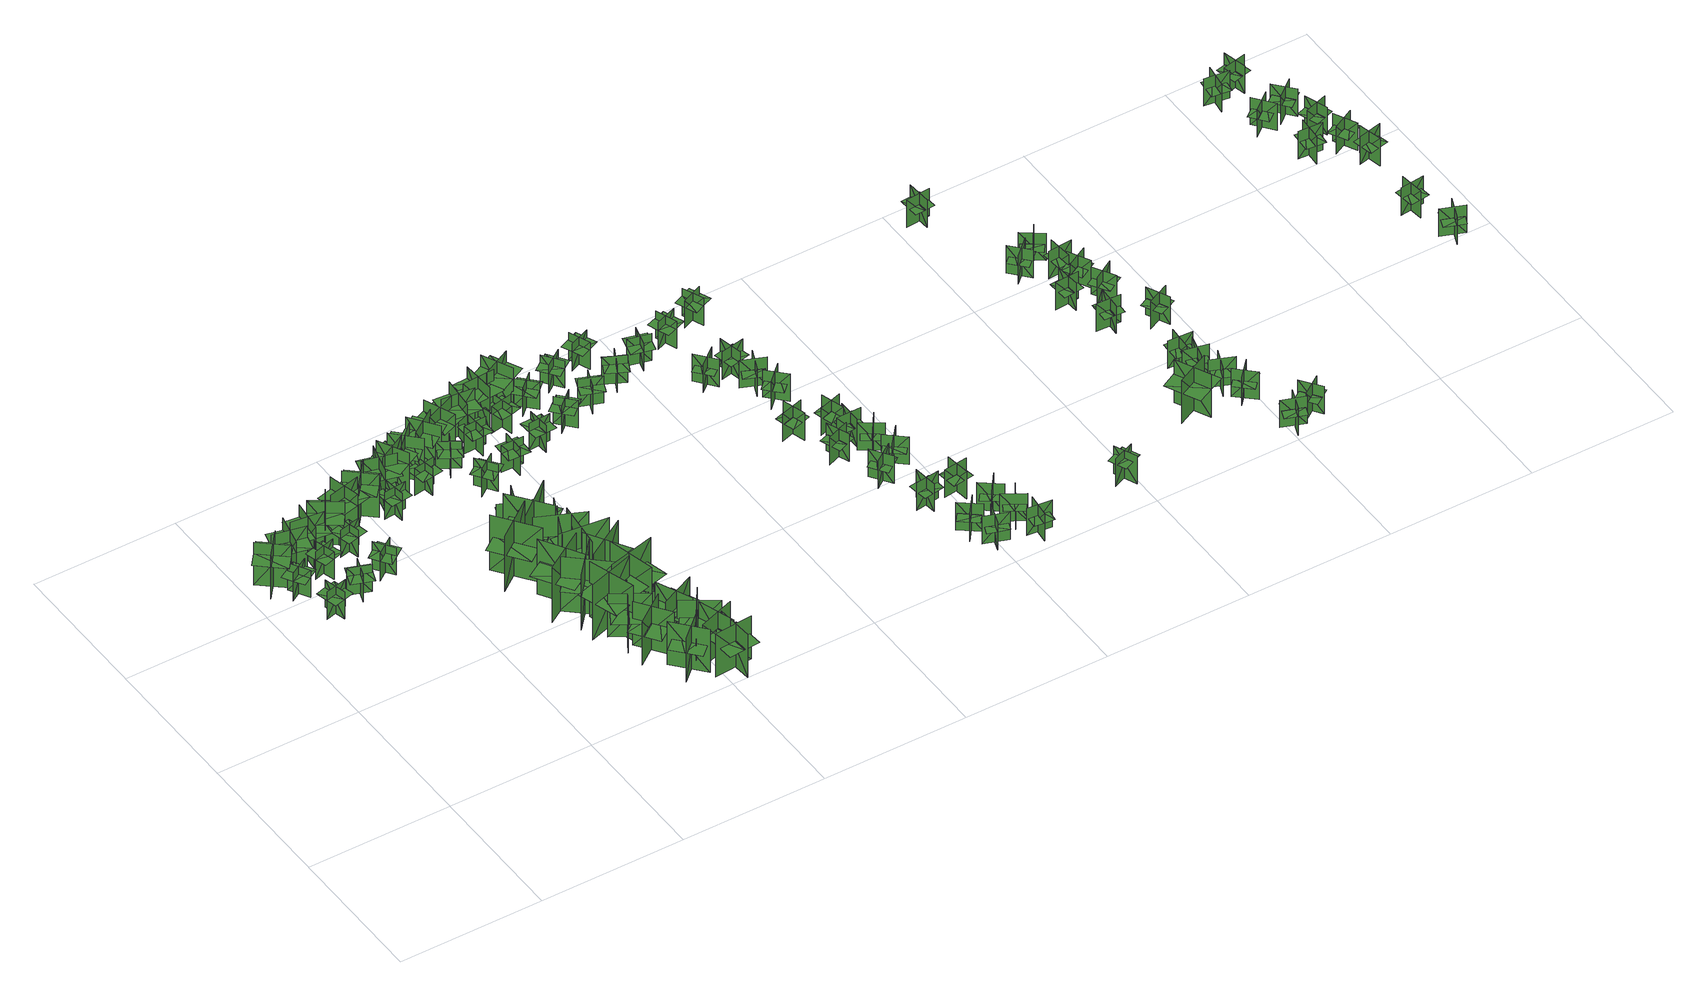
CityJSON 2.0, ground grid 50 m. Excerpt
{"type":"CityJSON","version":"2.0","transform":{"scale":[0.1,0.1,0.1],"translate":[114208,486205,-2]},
"CityObjects":{
"tree1":{"type":"SolitaryVegetationObject","geometry":[{"type":"MultiSurface","lod":"1","boundaries":[[[0,1,2]],[[0,2,3]],[[4,5,6]],[[4,6,7]],[[8,9,10]],[[8,10,11]],[[8,11,12]],[[8,12,13]]]}]},
"tree2":{"type":"SolitaryVegetationObject","geometry":[{"type":"MultiSurface","lod":"1","boundaries":[[[14,15,16]],[[14,16,17]],[[18,19,20]],[[18,20,21]],[[22,23,24]],[[22,24,25]],[[22,25,26]],[[22,26,27]]]}]},
"tree3":{"type":"SolitaryVegetationObject","geometry":[{"type":"MultiSurface","lod":"1","boundaries":[[[28,29,30]],[[28,30,31]],[[32,33,34]],[[32,34,35]],[[36,37,38]],[[36,38,39]],[[36,39,40]],[[36,40,41]]]}]},
"tree4":{"type":"SolitaryVegetationObject","geometry":[{"type":"MultiSurface","lod":"1","boundaries":[[[42,43,44]],[[42,44,45]],[[46,47,48]],[[46,48,49]],[[50,51,52]],[[50,52,53]],[[50,53,54]],[[50,54,55]]]}]},
"tree5":{"type":"SolitaryVegetationObject","geometry":[{"type":"MultiSurface","lod":"1","boundaries":[[[56,57,58]],[[56,58,59]],[[60,61,62]],[[60,62,63]],[[64,65,66]],[[64,66,67]],[[64,67,68]],[[64,68,69]]]}]},
"tree6":{"type":"SolitaryVegetationObject","geometry":[{"type":"MultiSurface","lod":"1","boundaries":[[[70,71,72]],[[70,72,73]],[[74,75,76]],[[74,76,77]],[[78,79,80]],[[78,80,81]],[[78,81,82]],[[78,82,83]]]}]},
"tree7":{"type":"SolitaryVegetationObject","geometry":[{"type":"MultiSurface","lod":"1","boundaries":[[[84,85,86]],[[84,86,87]],[[88,89,90]],[[88,90,91]],[[92,93,94]],[[92,94,95]],[[92,95,96]],[[92,96,97]]]}]},
"tree8":{"type":"SolitaryVegetationObject","geometry":[{"type":"MultiSurface","lod":"1","boundaries":[[[98,99,100]],[[98,100,101]],[[102,103,104]],[[102,104,105]],[[106,107,108]],[[106,108,109]],[[106,109,110]],[[106,110,111]]]}]},
"tree9":{"type":"SolitaryVegetationObject","geometry":[{"type":"MultiSurface","lod":"1","boundaries":[[[112,113,114]],[[112,114,115]],[[116,117,118]],[[116,118,119]],[[120,121,122]],[[120,122,123]],[[120,123,124]],[[120,124,125]]]}]},
"tree10":{"type":"SolitaryVegetationObject","geometry":[{"type":"MultiSurface","lod":"1","boundaries":[[[126,127,128]],[[126,128,129]],[[130,131,132]],[[130,132,133]],[[134,135,136]],[[134,136,137]],[[134,137,138]],[[134,138,139]]]}]},
"tree11":{"type":"SolitaryVegetationObject","geometry":[{"type":"MultiSurface","lod":"1","boundaries":[[[140,141,142]],[[140,142,143]],[[144,145,146]],[[144,146,147]],[[148,149,150]],[[148,150,151]],[[148,151,152]],[[148,152,153]]]}]},
"tree12":{"type":"SolitaryVegetationObject","geometry":[{"type":"MultiSurface","lod":"1","boundaries":[[[154,155,156]],[[154,156,157]],[[158,159,160]],[[158,160,161]],[[162,163,164]],[[162,164,165]],[[162,165,166]],[[162,166,167]]]}]},
"tree13":{"type":"SolitaryVegetationObject","geometry":[{"type":"MultiSurface","lod":"1","boundaries":[[[168,169,170]],[[168,170,171]],[[172,173,174]],[[172,174,175]],[[176,177,178]],[[176,178,179]],[[176,179,180]],[[176,180,181]]]}]},
"tree14":{"type":"SolitaryVegetationObject","geometry":[{"type":"MultiSurface","lod":"1","boundaries":[[[182,183,184]],[[182,184,185]],[[186,187,188]],[[186,188,189]],[[190,191,192]],[[190,192,193]],[[190,193,194]],[[190,194,195]]]}]},
"tree15":{"type":"SolitaryVegetationObject","geometry":[{"type":"MultiSurface","lod":"1","boundaries":[[[196,197,198]],[[196,198,199]],[[200,201,202]],[[200,202,203]],[[204,205,206]],[[204,206,207]],[[204,208,209]],[[204,209,205]]]}]},
"tree16":{"type":"SolitaryVegetationObject","geometry":[{"type":"MultiSurface","lod":"1","boundaries":[[[210,211,212]],[[210,212,213]],[[214,215,216]],[[214,216,217]],[[218,219,220]],[[218,220,221]],[[218,222,223]],[[218,223,219]]]}]},
"tree17":{"type":"SolitaryVegetationObject","geometry":[{"type":"MultiSurface","lod":"1","boundaries":[[[224,225,226]],[[224,226,227]],[[228,229,230]],[[228,230,231]],[[232,233,234]],[[232,234,235]],[[232,236,237]],[[232,237,233]]]}]},
"tree18":{"type":"SolitaryVegetationObject","geometry":[{"type":"MultiSurface","lod":"1","boundaries":[[[238,239,240]],[[238,240,241]],[[242,243,244]],[[242,244,245]],[[246,247,248]],[[246,248,249]],[[246,250,251]],[[246,251,247]]]}]},
"tree19":{"type":"SolitaryVegetationObject","geometry":[{"type":"MultiSurface","lod":"1","boundaries":[[[252,253,254]],[[252,254,255]],[[256,257,258]],[[256,258,259]],[[260,261,262]],[[260,262,263]],[[260,264,265]],[[260,265,261]]]}]},
"tree20":{"type":"SolitaryVegetationObject","geometry":[{"type":"MultiSurface","lod":"1","boundaries":[[[266,267,268]],[[266,268,269]],[[270,271,272]],[[270,272,273]],[[274,275,276]],[[274,276,277]],[[274,278,279]],[[274,279,275]]]}]},
"tree21":{"type":"SolitaryVegetationObject","geometry":[{"type":"MultiSurface","lod":"1","boundaries":[[[280,281,282]],[[280,282,283]],[[284,285,286]],[[284,286,287]],[[288,289,290]],[[288,290,291]],[[288,292,293]],[[288,293,289]]]}]},
"tree22":{"type":"SolitaryVegetationObject","geometry":[{"type":"MultiSurface","lod":"1","boundaries":[[[294,295,296]],[[294,296,297]],[[298,299,300]],[[298,300,301]],[[302,303,304]],[[302,304,305]],[[302,305,306]],[[302,306,307]]]}]},
"tree23":{"type":"SolitaryVegetationObject","geometry":[{"type":"MultiSurface","lod":"1","boundaries":[[[308,309,310]],[[308,310,311]],[[312,313,314]],[[312,314,315]],[[316,317,318]],[[316,318,319]],[[316,320,321]],[[316,321,317]]]}]},
"tree24":{"type":"SolitaryVegetationObject","geometry":[{"type":"MultiSurface","lod":"1","boundaries":[[[322,323,324]],[[322,324,325]],[[326,327,328]],[[326,328,329]],[[330,331,332]],[[330,332,333]],[[330,334,335]],[[330,335,331]]]}]},
"tree25":{"type":"SolitaryVegetationObject","geometry":[{"type":"MultiSurface","lod":"1","boundaries":[[[336,337,338]],[[336,338,339]],[[340,341,342]],[[340,342,343]],[[344,345,346]],[[344,346,347]],[[344,348,349]],[[344,349,345]]]}]},
"tree26":{"type":"SolitaryVegetationObject","geometry":[{"type":"MultiSurface","lod":"1","boundaries":[[[350,351,352]],[[350,352,353]],[[354,355,356]],[[354,356,357]],[[358,359,360]],[[358,360,361]],[[358,362,363]],[[358,363,359]]]}]},
"tree27":{"type":"SolitaryVegetationObject","geometry":[{"type":"MultiSurface","lod":"1","boundaries":[[[364,365,366]],[[364,366,367]],[[368,369,370]],[[368,370,371]],[[372,373,374]],[[372,374,375]],[[372,375,376]],[[372,376,377]]]}]},
"tree28":{"type":"SolitaryVegetationObject","geometry":[{"type":"MultiSurface","lod":"1","boundaries":[[[378,379,380]],[[378,380,381]],[[382,383,384]],[[382,384,385]],[[386,387,388]],[[386,388,389]],[[386,390,391]],[[386,391,387]]]}]},
"tree29":{"type":"SolitaryVegetationObject","geometry":[{"type":"MultiSurface","lod":"1","boundaries":[[[392,393,394]],[[392,394,395]],[[396,397,398]],[[396,398,399]],[[400,401,402]],[[400,402,403]],[[400,404,405]],[[400,405,401]]]}]},
"tree30":{"type":"SolitaryVegetationObject","geometry":[{"type":"MultiSurface","lod":"1","boundaries":[[[406,407,408]],[[406,408,409]],[[410,411,412]],[[410,412,413]],[[414,415,416]],[[414,416,417]],[[414,418,419]],[[414,419,415]]]}]},
"tree31":{"type":"SolitaryVegetationObject","geometry":[{"type":"MultiSurface","lod":"1","boundaries":[[[420,421,422]],[[420,422,423]],[[424,425,426]],[[424,426,427]],[[428,429,430]],[[428,430,431]],[[428,432,433]],[[428,433,429]]]}]},
"tree32":{"type":"SolitaryVegetationObject","geometry":[{"type":"MultiSurface","lod":"1","boundaries":[[[434,435,436]],[[434,436,437]],[[438,439,440]],[[438,440,441]],[[442,443,444]],[[442,444,445]],[[442,445,446]],[[442,446,447]]]}]},
"tree33":{"type":"SolitaryVegetationObject","geometry":[{"type":"MultiSurface","lod":"1","boundaries":[[[448,449,450]],[[448,450,451]],[[452,453,454]],[[452,454,455]],[[456,457,458]],[[456,458,459]],[[456,460,461]],[[456,461,457]]]}]},
"tree34":{"type":"SolitaryVegetationObject","geometry":[{"type":"MultiSurface","lod":"1","boundaries":[[[462,463,464]],[[462,464,465]],[[466,467,468]],[[466,468,469]],[[470,471,472]],[[470,472,473]],[[470,474,475]],[[470,475,471]]]}]},
"tree35":{"type":"SolitaryVegetationObject","geometry":[{"type":"MultiSurface","lod":"1","boundaries":[[[476,477,478]],[[476,478,479]],[[480,481,482]],[[480,482,483]],[[484,485,486]],[[484,486,487]],[[484,488,489]],[[484,489,485]]]}]},
"tree36":{"type":"SolitaryVegetationObject","geometry":[{"type":"MultiSurface","lod":"1","boundaries":[[[490,491,492]],[[490,492,493]],[[494,495,496]],[[494,496,497]],[[498,499,500]],[[498,500,501]],[[498,501,502]],[[498,502,503]]]}]},
"tree37":{"type":"SolitaryVegetationObject","geometry":[{"type":"MultiSurface","lod":"1","boundaries":[[[504,505,506]],[[504,506,507]],[[508,509,510]],[[508,510,511]],[[512,513,514]],[[512,514,515]],[[512,515,516]],[[512,516,517]]]}]},
"tree38":{"type":"SolitaryVegetationObject","geometry":[{"type":"MultiSurface","lod":"1","boundaries":[[[518,519,520]],[[518,520,521]],[[522,523,524]],[[522,524,525]],[[526,527,528]],[[526,528,529]],[[526,529,530]],[[526,530,531]]]}]},
"tree39":{"type":"SolitaryVegetationObject","geometry":[{"type":"MultiSurface","lod":"1","boundaries":[[[532,533,534]],[[532,534,535]],[[536,537,538]],[[536,538,539]],[[540,541,542]],[[540,542,543]],[[540,543,544]],[[540,544,545]]]}]},
"tree40":{"type":"SolitaryVegetationObject","geometry":[{"type":"MultiSurface","lod":"1","boundaries":[[[546,547,548]],[[546,548,549]],[[550,551,552]],[[550,552,553]],[[554,555,556]],[[554,556,557]],[[554,557,558]],[[554,558,559]]]}]},
"tree41":{"type":"SolitaryVegetationObject","geometry":[{"type":"MultiSurface","lod":"1","boundaries":[[[560,561,562]],[[560,562,563]],[[564,565,566]],[[564,566,567]],[[568,569,570]],[[568,570,571]],[[568,571,572]],[[568,572,573]]]}]},
"tree42":{"type":"SolitaryVegetationObject","geometry":[{"type":"MultiSurface","lod":"1","boundaries":[[[574,575,576]],[[574,576,577]],[[578,579,580]],[[578,580,581]],[[582,583,584]],[[582,584,585]],[[582,585,586]],[[582,586,587]]]}]},
"tree43":{"type":"SolitaryVegetationObject","geometry":[{"type":"MultiSurface","lod":"1","boundaries":[[[588,589,590]],[[588,590,591]],[[592,593,594]],[[592,594,595]],[[596,597,598]],[[596,598,599]],[[596,599,600]],[[596,600,601]]]}]},
"tree44":{"type":"SolitaryVegetationObject","geometry":[{"type":"MultiSurface","lod":"1","boundaries":[[[602,603,604]],[[602,604,605]],[[606,607,608]],[[606,608,609]],[[610,611,612]],[[610,612,613]],[[610,613,614]],[[610,614,615]]]}]},
"tree45":{"type":"SolitaryVegetationObject","geometry":[{"type":"MultiSurface","lod":"1","boundaries":[[[616,617,618]],[[616,618,619]],[[620,621,622]],[[620,622,623]],[[624,625,626]],[[624,626,627]],[[624,627,628]],[[624,628,629]]]}]},
"tree46":{"type":"SolitaryVegetationObject","geometry":[{"type":"MultiSurface","lod":"1","boundaries":[[[630,631,632]],[[630,632,633]],[[634,635,636]],[[634,636,637]],[[638,639,640]],[[638,640,641]],[[638,641,642]],[[638,642,643]]]}]},
"tree47":{"type":"SolitaryVegetationObject","geometry":[{"type":"MultiSurface","lod":"1","boundaries":[[[644,645,646]],[[644,646,647]],[[648,649,650]],[[648,650,651]],[[652,653,654]],[[652,654,655]],[[652,655,656]],[[652,656,657]]]}]},
"tree48":{"type":"SolitaryVegetationObject","geometry":[{"type":"MultiSurface","lod":"1","boundaries":[[[658,659,660]],[[658,660,661]],[[662,663,664]],[[662,664,665]],[[666,667,668]],[[666,668,669]],[[666,669,670]],[[666,670,671]]]}]},
"tree49":{"type":"SolitaryVegetationObject","geometry":[{"type":"MultiSurface","lod":"1","boundaries":[[[672,673,674]],[[672,674,675]],[[676,677,678]],[[676,678,679]],[[680,681,682]],[[680,682,683]],[[680,683,684]],[[680,684,685]]]}]},
"tree50":{"type":"SolitaryVegetationObject","geometry":[{"type":"MultiSurface","lod":"1","boundaries":[[[686,687,688]],[[686,688,689]],[[690,691,692]],[[690,692,693]],[[694,695,696]],[[694,696,697]],[[694,697,698]],[[694,698,699]]]}]},
"tree51":{"type":"SolitaryVegetationObject","geometry":[{"type":"MultiSurface","lod":"1","boundaries":[[[700,701,702]],[[700,702,703]],[[704,705,706]],[[704,706,707]],[[708,709,710]],[[708,710,711]],[[708,711,712]],[[708,712,713]]]}]},
"tree52":{"type":"SolitaryVegetationObject","geometry":[{"type":"MultiSurface","lod":"1","boundaries":[[[714,715,716]],[[714,716,717]],[[718,719,720]],[[718,720,721]],[[722,723,724]],[[722,724,725]],[[722,725,726]],[[722,726,727]]]}]},
"tree53":{"type":"SolitaryVegetationObject","geometry":[{"type":"MultiSurface","lod":"1","boundaries":[[[728,729,730]],[[728,730,731]],[[732,733,734]],[[732,734,735]],[[736,737,738]],[[736,738,739]],[[736,739,740]],[[736,740,741]]]}]},
"tree54":{"type":"SolitaryVegetationObject","geometry":[{"type":"MultiSurface","lod":"1","boundaries":[[[742,743,744]],[[742,744,745]],[[746,747,748]],[[746,748,749]],[[750,751,752]],[[750,752,753]],[[750,754,755]],[[750,755,751]]]}]},
"tree55":{"type":"SolitaryVegetationObject","geometry":[{"type":"MultiSurface","lod":"1","boundaries":[[[756,757,758]],[[756,758,759]],[[760,761,762]],[[760,762,763]],[[764,765,766]],[[764,766,767]],[[764,768,769]],[[764,769,765]]]}]},
"tree56":{"type":"SolitaryVegetationObject","geometry":[{"type":"MultiSurface","lod":"1","boundaries":[[[770,771,772]],[[770,772,773]],[[774,775,776]],[[774,776,777]],[[778,779,780]],[[778,780,781]],[[778,782,783]],[[778,783,779]]]}]},
"tree57":{"type":"SolitaryVegetationObject","geometry":[{"type":"MultiSurface","lod":"1","boundaries":[[[784,785,786]],[[784,786,787]],[[788,789,790]],[[788,790,791]],[[792,793,794]],[[792,794,795]],[[792,796,797]],[[792,797,793]]]}]},
"tree58":{"type":"SolitaryVegetationObject","geometry":[{"type":"MultiSurface","lod":"1","boundaries":[[[798,799,800]],[[798,800,801]],[[802,803,804]],[[802,804,805]],[[806,807,808]],[[806,808,809]],[[806,810,811]],[[806,811,807]]]}]},
"tree59":{"type":"SolitaryVegetationObject","geometry":[{"type":"MultiSurface","lod":"1","boundaries":[[[812,813,814]],[[812,814,815]],[[816,817,818]],[[816,818,819]],[[820,821,822]],[[820,822,823]],[[820,824,825]],[[820,825,821]]]}]},
"tree60":{"type":"SolitaryVegetationObject","geometry":[{"type":"MultiSurface","lod":"1","boundaries":[[[826,827,828]],[[826,828,829]],[[830,831,832]],[[830,832,833]],[[834,835,836]],[[834,836,837]],[[834,838,839]],[[834,839,835]]]}]},
"tree61":{"type":"SolitaryVegetationObject","geometry":[{"type":"MultiSurface","lod":"1","boundaries":[[[840,841,842]],[[840,842,843]],[[844,845,846]],[[844,846,847]],[[848,849,850]],[[848,850,851]],[[848,851,852]],[[848,852,853]]]}]},
"tree62":{"type":"SolitaryVegetationObject","geometry":[{"type":"MultiSurface","lod":"1","boundaries":[[[854,855,856]],[[854,856,857]],[[858,859,860]],[[858,860,861]],[[862,863,864]],[[862,864,865]],[[862,866,867]],[[862,867,863]]]}]},
"tree63":{"type":"SolitaryVegetationObject","geometry":[{"type":"MultiSurface","lod":"1","boundaries":[[[868,869,870]],[[868,870,871]],[[872,873,874]],[[872,874,875]],[[876,877,878]],[[876,878,879]],[[876,880,881]],[[876,881,877]]]}]},
"tree64":{"type":"SolitaryVegetationObject","geometry":[{"type":"MultiSurface","lod":"1","boundaries":[[[882,883,884]],[[882,884,885]],[[886,887,888]],[[886,888,889]],[[890,891,892]],[[890,892,893]],[[890,894,895]],[[890,895,891]]]}]},
"tree65":{"type":"SolitaryVegetationObject","geometry":[{"type":"MultiSurface","lod":"1","boundaries":[[[896,897,898]],[[896,898,899]],[[900,901,902]],[[900,902,903]],[[904,905,906]],[[904,906,907]],[[904,908,909]],[[904,909,905]]]}]},
"tree66":{"type":"SolitaryVegetationObject","geometry":[{"type":"MultiSurface","lod":"1","boundaries":[[[910,911,912]],[[910,912,913]],[[914,915,916]],[[914,916,917]],[[918,919,920]],[[918,920,921]],[[918,922,923]],[[918,923,919]]]}]},
"tree67":{"type":"SolitaryVegetationObject","geometry":[{"type":"MultiSurface","lod":"1","boundaries":[[[924,925,926]],[[924,926,927]],[[928,929,930]],[[928,930,931]],[[932,933,934]],[[932,934,935]],[[932,936,937]],[[932,937,933]]]}]},
"tree68":{"type":"SolitaryVegetationObject","geometry":[{"type":"MultiSurface","lod":"1","boundaries":[[[938,939,940]],[[938,940,941]],[[942,943,944]],[[942,944,945]],[[946,947,948]],[[946,948,949]],[[946,950,951]],[[946,951,947]]]}]},
"tree69":{"type":"SolitaryVegetationObject","geometry":[{"type":"MultiSurface","lod":"1","boundaries":[[[952,953,954]],[[952,954,955]],[[956,957,958]],[[956,958,959]],[[960,961,962]],[[960,962,963]],[[960,964,965]],[[960,965,961]]]}]},
"tree70":{"type":"SolitaryVegetationObject","geometry":[{"type":"MultiSurface","lod":"1","boundaries":[[[966,967,968]],[[966,968,969]],[[970,971,972]],[[970,972,973]],[[974,975,976]],[[974,976,977]],[[974,978,979]],[[974,979,975]]]}]},
"tree71":{"type":"SolitaryVegetationObject","geometry":[{"type":"MultiSurface","lod":"1","boundaries":[[[980,981,982]],[[980,982,983]],[[984,985,986]],[[984,986,987]],[[988,989,990]],[[988,990,991]],[[988,992,993]],[[988,993,989]]]}]},
"tree72":{"type":"SolitaryVegetationObject","geometry":[{"type":"MultiSurface","lod":"1","boundaries":[[[994,995,996]],[[994,996,997]],[[998,999,1000]],[[998,1000,1001]],[[1002,1003,1004]],[[1002,1004,1005]],[[1002,1006,1007]],[[1002,1007,1003]]]}]},
"tree73":{"type":"SolitaryVegetationObject","geometry":[{"type":"MultiSurface","lod":"1","boundaries":[[[1008,1009,1010]],[[1008,1010,1011]],[[1012,1013,1014]],[[1012,1014,1015]],[[1016,1017,1018]],[[1016,1018,1019]],[[1016,1019,1020]],[[1016,1020,1021]]]}]},
"tree74":{"type":"SolitaryVegetationObject","geometry":[{"type":"MultiSurface","lod":"1","boundaries":[[[1022,1023,1024]],[[1022,1024,1025]],[[1026,1027,1028]],[[1026,1028,1029]],[[1030,1031,1032]],[[1030,1032,1033]],[[1030,1034,1035]],[[1030,1035,1031]]]}]},
"tree75":{"type":"SolitaryVegetationObject","geometry":[{"type":"MultiSurface","lod":"1","boundaries":[[[1036,1037,1038]],[[1036,1038,1039]],[[1040,1041,1042]],[[1040,1042,1043]],[[1044,1045,1046]],[[1044,1046,1047]],[[1044,1045,1048]],[[1044,1048,1049]]]}]},
"tree76":{"type":"SolitaryVegetationObject","geometry":[{"type":"MultiSurface","lod":"1","boundaries":[[[1050,1051,1052]],[[1050,1052,1053]],[[1054,1055,1056]],[[1054,1056,1057]],[[1058,1059,1060]],[[1058,1060,1061]],[[1058,1062,1063]],[[1058,1063,1059]]]}]},
"tree77":{"type":"SolitaryVegetationObject","geometry":[{"type":"MultiSurface","lod":"1","boundaries":[[[1064,1065,1066]],[[1064,1066,1067]],[[1068,1069,1070]],[[1068,1070,1071]],[[1072,1073,1074]],[[1072,1074,1075]],[[1072,1076,1077]],[[1072,1077,1073]]]}]},
"tree78":{"type":"SolitaryVegetationObject","geometry":[{"type":"MultiSurface","lod":"1","boundaries":[[[1078,1079,1080]],[[1078,1080,1081]],[[1082,1083,1084]],[[1082,1084,1085]],[[1086,1087,1088]],[[1086,1088,1089]],[[1086,1090,1091]],[[1086,1091,1087]]]}]},
"tree79":{"type":"SolitaryVegetationObject","geometry":[{"type":"MultiSurface","lod":"1","boundaries":[[[1092,1093,1094]],[[1092,1094,1095]],[[1096,1097,1098]],[[1096,1098,1099]],[[1100,1101,1102]],[[1100,1102,1103]],[[1100,1104,1105]],[[1100,1105,1101]]]}]},
"tree80":{"type":"SolitaryVegetationObject","geometry":[{"type":"MultiSurface","lod":"1","boundaries":[[[1106,1107,1108]],[[1106,1108,1109]],[[1110,1111,1112]],[[1110,1112,1113]],[[1114,1115,1116]],[[1114,1116,1117]],[[1114,1118,1119]],[[1114,1119,1115]]]}]},
"tree81":{"type":"SolitaryVegetationObject","geometry":[{"type":"MultiSurface","lod":"1","boundaries":[[[1120,1121,1122]],[[1120,1122,1123]],[[1124,1125,1126]],[[1124,1126,1127]],[[1128,1129,1130]],[[1128,1130,1131]],[[1128,1132,1133]],[[1128,1133,1129]]]}]},
"tree82":{"type":"SolitaryVegetationObject","geometry":[{"type":"MultiSurface","lod":"1","boundaries":[[[1134,1135,1136]],[[1134,1136,1137]],[[1138,1139,1140]],[[1138,1140,1141]],[[1142,1143,1144]],[[1142,1144,1145]],[[1142,1146,1147]],[[1142,1147,1143]]]}]},
"tree83":{"type":"SolitaryVegetationObject","geometry":[{"type":"MultiSurface","lod":"1","boundaries":[[[1148,1149,1150]],[[1148,1150,1151]],[[1152,1153,1154]],[[1152,1154,1155]],[[1156,1157,1158]],[[1156,1158,1159]],[[1156,1160,1161]],[[1156,1161,1157]]]}]},
"tree84":{"type":"SolitaryVegetationObject","geometry":[{"type":"MultiSurface","lod":"1","boundaries":[[[1162,1163,1164]],[[1162,1164,1165]],[[1166,1167,1168]],[[1166,1168,1169]],[[1170,1171,1172]],[[1170,1172,1173]],[[1170,1174,1175]],[[1170,1175,1171]]]}]},
"tree85":{"type":"SolitaryVegetationObject","geometry":[{"type":"MultiSurface","lod":"1","boundaries":[[[1176,1177,1178]],[[1176,1178,1179]],[[1180,1181,1182]],[[1180,1182,1183]],[[1184,1185,1186]],[[1184,1186,1187]],[[1184,1188,1189]],[[1184,1189,1185]]]}]},
"tree86":{"type":"SolitaryVegetationObject","geometry":[{"type":"MultiSurface","lod":"1","boundaries":[[[1190,1191,1192]],[[1190,1192,1193]],[[1194,1195,1196]],[[1194,1196,1197]],[[1198,1199,1200]],[[1198,1200,1201]],[[1198,1202,1203]],[[1198,1203,1199]]]}]},
"tree87":{"type":"SolitaryVegetationObject","geometry":[{"type":"MultiSurface","lod":"1","boundaries":[[[1204,1205,1206]],[[1204,1206,1207]],[[1208,1209,1210]],[[1208,1210,1211]],[[1212,1213,1214]],[[1212,1214,1215]],[[1212,1216,1217]],[[1212,1217,1213]]]}]},
"tree88":{"type":"SolitaryVegetationObject","geometry":[{"type":"MultiSurface","lod":"1","boundaries":[[[1218,1219,1220]],[[1218,1220,1221]],[[1222,1223,1224]],[[1222,1224,1225]],[[1226,1227,1228]],[[1226,1228,1229]],[[1226,1230,1231]],[[1226,1231,1227]]]}]},
"tree89":{"type":"SolitaryVegetationObject","geometry":[{"type":"MultiSurface","lod":"1","boundaries":[[[1232,1233,1234]],[[1232,1234,1235]],[[1236,1237,1238]],[[1236,1238,1239]],[[1240,1241,1242]],[[1240,1242,1243]],[[1240,1244,1245]],[[1240,1245,1241]]]}]},
"tree90":{"type":"SolitaryVegetationObject","geometry":[{"type":"MultiSurface","lod":"1","boundaries":[[[1246,1247,1248]],[[1246,1248,1249]],[[1250,1251,1252]],[[1250,1252,1253]],[[1254,1255,1256]],[[1254,1256,1257]],[[1254,1258,1259]],[[1254,1259,1255]]]}]},
"tree91":{"type":"SolitaryVegetationObject","geometry":[{"type":"MultiSurface","lod":"1","boundaries":[[[1260,1261,1262]],[[1260,1262,1263]],[[1264,1265,1266]],[[1264,1266,1267]],[[1268,1269,1270]],[[1268,1270,1271]],[[1268,1272,1273]],[[1268,1273,1269]]]}]},
"tree92":{"type":"SolitaryVegetationObject","geometry":[{"type":"MultiSurface","lod":"1","boundaries":[[[1274,1275,1276]],[[1274,1276,1277]],[[1278,1279,1280]],[[1278,1280,1281]],[[1282,1283,1284]],[[1282,1284,1285]],[[1282,1286,1287]],[[1282,1287,1283]]]}]},
"tree93":{"type":"SolitaryVegetationObject","geometry":[{"type":"MultiSurface","lod":"1","boundaries":[[[1288,1289,1290]],[[1288,1290,1291]],[[1292,1293,1294]],[[1292,1294,1295]],[[1296,1297,1298]],[[1296,1298,1299]],[[1296,1300,1301]],[[1296,1301,1297]]]}]},
"tree94":{"type":"SolitaryVegetationObject","geometry":[{"type":"MultiSurface","lod":"1","boundaries":[[[1302,1303,1304]],[[1302,1304,1305]],[[1306,1307,1308]],[[1306,1308,1309]],[[1310,1311,1312]],[[1310,1312,1313]],[[1310,1314,1315]],[[1310,1315,1311]]]}]},
"tree95":{"type":"SolitaryVegetationObject","geometry":[{"type":"MultiSurface","lod":"1","boundaries":[[[1316,1317,1318]],[[1316,1318,1319]],[[1320,1321,1322]],[[1320,1322,1323]],[[1324,1325,1326]],[[1324,1326,1327]],[[1324,1328,1329]],[[1324,1329,1325]]]}]},
"tree96":{"type":"SolitaryVegetationObject","geometry":[{"type":"MultiSurface","lod":"1","boundaries":[[[1330,1331,1332]],[[1330,1332,1333]],[[1334,1335,1336]],[[1334,1336,1337]],[[1338,1339,1340]],[[1338,1340,1341]],[[1338,1342,1343]],[[1338,1343,1339]]]}]},
"tree97":{"type":"SolitaryVegetationObject","geometry":[{"type":"MultiSurface","lod":"1","boundaries":[[[1344,1345,1346]],[[1344,1346,1347]],[[1348,1349,1350]],[[1348,1350,1351]],[[1352,1353,1354]],[[1352,1354,1355]],[[1352,1356,1357]],[[1352,1357,1353]]]}]},
"tree98":{"type":"SolitaryVegetationObject","geometry":[{"type":"MultiSurface","lod":"1","boundaries":[[[1358,1359,1360]],[[1358,1360,1361]],[[1362,1363,1364]],[[1362,1364,1365]],[[1366,1367,1368]],[[1366,1368,1369]],[[1366,1370,1371]],[[1366,1371,1367]]]}]},
"tree99":{"type":"SolitaryVegetationObject","geometry":[{"type":"MultiSurface","lod":"1","boundaries":[[[1372,1373,1374]],[[1372,1374,1375]],[[1376,1377,1378]],[[1376,1378,1379]],[[1380,1381,1382]],[[1380,1382,1383]],[[1380,1384,1385]],[[1380,1385,1381]]]}]},
"tree100":{"type":"SolitaryVegetationObject","geometry":[{"type":"MultiSurface","lod":"1","boundaries":[[[1386,1387,1388]],[[1386,1388,1389]],[[1390,1391,1392]],[[1390,1392,1393]],[[1394,1395,1396]],[[1394,1396,1397]],[[1394,1398,1399]],[[1394,1399,1395]]]}]}
},
"vertices":[
[125,1146,10],[53,1059,10],[53,1059,180],[125,1146,180],[43,1138,10],[130,1066,10],[130,1066,180],[43,1138,180],[43,1138,136],[9,1096,136],[95,1024,136],[130,1066,136],[164,1108,136],[78,1180,136],
[116,1064,11],[155,998,11],[155,998,119],[116,1064,119],[103,1015,11],[169,1054,11],[169,1054,119],[103,1015,119],[103,1015,89],[123,981,89],[189,1021,89],[169,1054,89],[150,1087,89],[83,1048,89],
[143,890,12],[218,909,12],[218,909,120],[143,890,120],[187,863,12],[168,939,12],[168,939,120],[187,863,120],[187,863,89],[224,873,89],[205,948,89],[168,939,89],[130,929,89],[149,854,89],
[174,1182,10],[151,1072,10],[151,1072,180],[174,1182,180],[105,1137,10],[216,1113,10],[216,1113,180],[105,1137,180],[105,1137,136],[94,1084,136],[204,1060,136],[216,1113,136],[227,1166,136],[117,1190,136],
[323,924,10],[250,950,10],[250,950,117],[323,924,117],[301,971,10],[275,898,10],[275,898,117],[301,971,117],[301,971,87],[265,984,87],[238,911,87],[275,898,87],[311,885,87],[338,957,87],
[236,1104,11],[258,1029,11],[258,1029,119],[236,1104,119],[211,1059,11],[285,1080,11],[285,1080,119],[211,1059,119],[211,1059,89],[222,1021,89],[296,1043,89],[285,1080,89],[274,1118,89],[200,1096,89],
[249,1207,7],[235,1096,7],[235,1096,177],[249,1207,177],[185,1157,7],[296,1142,7],[296,1142,177],[185,1157,177],[185,1157,133],[178,1103,133],[289,1089,133],[296,1142,133],[303,1196,133],[192,1211,133],
[289,1128,8],[351,1222,8],[351,1222,178],[289,1128,178],[369,1145,8],[275,1207,8],[275,1207,178],[369,1145,178],[369,1145,134],[399,1190,134],[305,1252,134],[275,1207,134],[245,1162,134],[339,1100,134],
[326,1099,12],[401,1117,12],[401,1117,120],[326,1099,120],[370,1072,12],[352,1147,12],[352,1147,120],[370,1072,120],[370,1072,90],[407,1081,90],[390,1156,90],[352,1147,90],[314,1139,90],[332,1063,90],
[424,947,8],[379,1010,8],[379,1010,116],[424,947,116],[433,997,8],[370,952,8],[370,952,116],[433,997,116],[433,997,86],[411,1029,86],[348,984,86],[370,952,86],[393,921,86],[456,966,86],
[392,1260,10],[418,1150,10],[418,1150,180],[392,1260,180],[349,1189,10],[459,1215,10],[459,1215,180],[349,1189,180],[349,1189,135],[362,1137,135],[471,1162,135],[459,1215,135],[447,1268,135],[337,1242,135],
[517,1271,8],[445,1186,8],[445,1186,178],[517,1271,178],[436,1264,8],[521,1191,8],[521,1191,178],[436,1264,178],[436,1264,134],[401,1223,134],[486,1150,134],[521,1191,134],[556,1233,134],[471,1306,134],
[528,1170,12],[605,1178,12],[605,1178,120],[528,1170,120],[568,1137,12],[560,1214,12],[560,1214,120],[568,1137,120],[568,1137,90],[607,1142,90],[598,1219,90],[560,1214,90],[521,1210,90],[530,1133,90],
[547,1198,9],[575,1307,9],[575,1307,179],[547,1198,179],[618,1241,9],[508,1269,9],[508,1269,179],[618,1241,179],[618,1241,134],[631,1293,134],[522,1321,134],[508,1269,134],[495,1216,134],[604,1188,134],
[819,507,7],[730,650,7],[730,650,226],[819,507,226],[842,610,7],[842,610,226],[699,521,226],[699,521,7],[808,513,142],[730,637,142],[672,601,142],[750,476,142],[868,550,142],[790,675,142],
[670,817,7],[770,682,7],[770,682,226],[670,817,226],[655,712,7],[655,712,226],[791,813,226],[791,813,7],[682,812,142],[769,694,142],[824,735,142],[737,853,142],[625,770,142],[712,652,142],
[926,294,8],[819,216,8],[819,216,180],[926,294,180],[844,306,8],[844,306,180],[922,200,180],[922,200,8],[922,285,114],[829,217,114],[861,173,114],[954,242,114],[889,330,114],[796,262,114],
[881,396,9],[812,282,9],[812,282,181],[881,396,181],[800,375,9],[800,375,181],[913,307,181],[913,307,9],[881,386,115],[821,287,115],[867,259,115],[927,358,115],[833,415,115],[773,316,115],
[806,483,7],[856,322,7],[856,322,226],[806,483,226],[757,390,7],[757,390,226],[918,439,226],[918,439,7],[816,475,142],[859,335,142],[924,355,142],[881,495,142],[748,454,142],[791,314,142],
[744,550,8],[871,438,8],[871,438,226],[744,550,226],[752,444,8],[752,444,226],[863,571,226],[863,571,8],[757,547,142],[867,450,142],[912,502,142],[802,599,142],[710,494,142],[820,397,142],
[887,81,9],[986,170,9],[986,170,181],[887,81,181],[970,77,9],[970,77,181],[882,176,181],[882,176,9],[890,91,115],[976,168,115],[940,208,115],[854,131,115],[927,49,115],[1013,126,115],
[568,1245,11],[668,1297,11],[668,1297,181],[568,1245,181],[646,1220,11],[594,1320,11],[594,1320,181],[646,1220,181],[646,1220,137],[694,1245,137],[643,1345,137],[594,1320,137],[546,1295,137],[598,1195,137],
[870,777,8],[801,624,8],[801,624,226],[870,777,226],[771,739,8],[771,739,226],[925,670,226],[925,670,8],[871,765,142],[811,631,142],[873,603,142],[934,737,142],[807,794,142],[746,660,142],
[754,753,9],[887,857,9],[887,857,227],[754,753,227],[859,741,9],[859,741,227],[755,874,227],[755,874,9],[758,765,143],[874,855,143],[832,909,143],[716,819,143],[802,709,143],[918,800,143],
[1053,1,5],[1044,133,5],[1044,133,177],[1053,1,177],[1107,64,5],[1107,64,177],[975,55,177],[975,55,5],[1048,9,111],[1040,124,111],[986,121,111],[994,5,111],[1103,13,111],[1095,128,111],
[738,888,11],[861,839,11],[861,839,182],[738,888,182],[771,812,11],[771,812,182],[821,935,182],[821,935,11],[748,890,116],[855,847,116],[875,897,116],[768,940,116],[727,839,116],[834,796,116],
[705,1182,12],[692,1258,12],[692,1258,120],[705,1182,120],[735,1223,12],[659,1211,12],[659,1211,120],[735,1223,120],[735,1223,90],[729,1262,90],[653,1250,90],[659,1211,90],[665,1173,90],[741,1185,90],
[905,522,10],[945,358,10],[945,358,228],[905,522,228],[851,431,10],[851,431,228],[1015,471,228],[1015,471,10],[914,513,145],[949,370,145],[1016,387,145],[981,529,145],[845,496,145],[881,353,145],
[1038,254,10],[964,144,10],[964,144,182],[1038,254,182],[956,237,10],[956,237,182],[1067,164,182],[1067,164,10],[1037,244,116],[973,148,116],[1018,118,116],[1082,214,116],[991,275,116],[927,179,116],
[923,406,11],[976,341,11],[976,341,120],[923,406,120],[918,353,11],[918,353,120],[983,407,120],[983,407,11],[929,404,78],[975,347,78],[1002,368,78],[955,425,78],[901,381,78],[948,324,78],
[1051,74,10],[1008,200,10],[1008,200,181],[1051,74,181],[1087,149,10],[1087,149,181],[962,106,181],[962,106,10],[1044,81,116],[1006,190,116],[955,172,116],[993,63,116],[1096,99,116],[1058,208,116],
[719,1250,11],[639,1330,11],[639,1330,181],[719,1250,181],[719,1333,11],[639,1253,11],[639,1253,181],[719,1333,181],[719,1333,137],[680,1371,137],[601,1291,137],[639,1253,137],[677,1215,137],[757,1294,137],
[858,604,7],[946,461,7],[946,461,225],[858,604,225],[834,502,7],[834,502,225],[977,589,225],[977,589,7],[869,599,141],[946,473,141],[1004,509,141],[927,634,141],[809,562,141],[885,436,141],
[794,634,8],[961,615,8],[961,615,226],[794,634,226],[860,552,8],[860,552,226],[879,719,226],[879,719,8],[805,639,143],[951,623,143],[959,691,143],[812,707,143],[797,569,143],[943,553,143],
[927,255,6],[1047,309,6],[1047,309,177],[927,255,177],[1004,226,6],[1004,226,177],[950,347,177],[950,347,6],[932,263,111],[1037,311,111],[1015,360,111],[910,312,111],[955,212,111],[1060,260,111],
[790,1268,12],[724,1360,12],[724,1360,182],[790,1268,182],[803,1349,12],[711,1284,12],[711,1284,182],[803,1349,182],[803,1349,138],[771,1393,138],[680,1328,138],[711,1284,138],[743,1240,138],[834,1305,138],
[843,1237,12],[776,1275,12],[776,1275,120],[843,1237,120],[830,1287,12],[792,1219,12],[792,1219,120],[830,1287,120],[830,1287,90],[796,1306,90],[758,1238,90],[792,1219,90],[826,1200,90],[863,1268,90],
[877,1091,13],[832,1154,13],[832,1154,121],[877,1091,121],[886,1142,13],[823,1097,13],[823,1097,121],[886,1142,121],[886,1142,90],[863,1173,90],[800,1128,90],[823,1097,90],[845,1065,90],[908,1110,90],
[886,1361,13],[782,1319,13],[782,1319,183],[886,1361,183],[810,1393,13],[853,1288,13],[853,1288,183],[810,1393,183],[810,1393,138],[760,1372,138],[803,1268,138],[853,1288,138],[903,1309,138],[860,1413,138],
[961,1290,12],[884,1287,12],[884,1287,120],[961,1290,120],[923,1325,12],[926,1248,12],[926,1248,120],[923,1325,120],[923,1325,90],[885,1324,90],[888,1246,90],[926,1248,90],[965,1250,90],[962,1327,90],
[1007,1155,12],[930,1157,12],[930,1157,120],[1007,1155,120],[972,1193,12],[970,1115,12],[970,1115,120],[972,1193,120],[972,1193,89],[933,1194,89],[931,1116,89],[970,1115,89],[1008,1114,89],[1010,1192,89],
[916,1419,13],[907,1307,13],[907,1307,183],[916,1419,183],[854,1366,13],[966,1356,13],[966,1356,183],[854,1366,183],[854,1366,139],[849,1312,139],[962,1303,139],[966,1356,139],[970,1410,139],[858,1420,139],
[1003,1333,13],[998,1446,13],[998,1446,183],[1003,1333,183],[1058,1394,13],[946,1389,13],[946,1389,183],[1058,1394,183],[1058,1394,138],[1056,1448,138],[943,1443,138],[946,1389,138],[948,1335,138],[1060,1340,138],
[1077,1332,13],[1001,1317,13],[1001,1317,120],[1077,1332,120],[1034,1361,13],[1050,1285,13],[1050,1285,120],[1034,1361,120],[1034,1361,90],[996,1354,90],[1012,1278,90],[1050,1285,90],[1088,1293,90],[1072,1369,90],
[1052,1193,13],[1129,1198,13],[1129,1198,121],[1052,1193,121],[1091,1158,13],[1086,1236,13],[1086,1236,121],[1091,1158,121],[1091,1158,91],[1129,1161,91],[1124,1238,91],[1086,1236,91],[1047,1233,91],[1052,1156,91],
[1031,1392,14],[1132,1442,14],[1132,1442,184],[1031,1392,184],[1109,1366,14],[1059,1467,14],[1059,1467,184],[1109,1366,184],[1109,1366,140],[1158,1390,140],[1108,1491,140],[1059,1467,140],[1011,1443,140],[1060,1342,140],
[1177,1384,13],[1120,1331,13],[1120,1331,121],[1177,1384,121],[1125,1386,13],[1178,1329,13],[1178,1329,121],[1125,1386,121],[1125,1386,91],[1097,1360,91],[1149,1303,91],[1178,1329,91],[1206,1356,91],[1153,1412,91],
[1178,1256,13],[1230,1199,13],[1230,1199,121],[1178,1256,121],[1175,1205,13],[1233,1257,13],[1233,1257,121],[1175,1205,121],[1175,1205,91],[1201,1176,91],[1259,1228,91],[1233,1257,91],[1207,1285,91],[1149,1234,91],
[1242,1378,12],[1305,1423,12],[1305,1423,120],[1242,1378,120],[1293,1370,12],[1247,1432,12],[1247,1432,120],[1293,1370,120],[1293,1370,90],[1324,1392,90],[1279,1455,90],[1247,1432,90],[1216,1409,90],[1262,1347,90],
[1328,1299,13],[1300,1227,13],[1300,1227,121],[1328,1299,121],[1280,1278,13],[1353,1250,13],[1353,1250,121],[1280,1278,121],[1280,1278,91],[1266,1242,91],[1339,1214,91],[1353,1250,91],[1367,1286,91],[1294,1314,91],
[1371,1468,14],[1401,1397,14],[1401,1397,121],[1371,1468,121],[1351,1420,14],[1422,1450,14],[1422,1450,121],[1351,1420,121],[1351,1420,91],[1366,1385,91],[1437,1415,91],[1422,1450,91],[1407,1486,91],[1336,1456,91],
[1463,1289,13],[1393,1322,13],[1393,1322,121],[1463,1289,121],[1446,1337,13],[1412,1267,13],[1412,1267,121],[1446,1337,121],[1446,1337,91],[1411,1354,91],[1377,1284,91],[1412,1267,91],[1447,1251,91],[1481,1321,91],
[1530,1306,13],[1550,1381,13],[1550,1381,120],[1530,1306,120],[1575,1332,13],[1500,1351,13],[1500,1351,120],[1575,1332,120],[1575,1332,90],[1584,1369,90],[1509,1389,90],[1500,1351,90],[1490,1314,90],[1565,1294,90],
[1784,840,16],[1704,816,16],[1704,816,125],[1784,840,125],[1738,864,16],[1738,864,125],[1762,784,125],[1762,784,16],[1780,835,83],[1710,814,83],[1720,781,83],[1790,802,83],[1770,869,83],[1700,848,83],
[1627,1130,13],[1692,1184,13],[1692,1184,122],[1627,1130,122],[1680,1125,13],[1680,1125,122],[1626,1190,122],[1626,1190,13],[1629,1136,80],[1686,1183,80],[1664,1209,80],[1607,1162,80],[1652,1109,80],[1708,1155,80],
[1822,635,15],[1792,713,15],[1792,713,124],[1822,635,124],[1843,683,15],[1843,683,124],[1765,653,124],[1765,653,15],[1817,639,82],[1791,707,82],[1759,695,82],[1785,626,82],[1850,651,82],[1824,720,82],
[1989,157,14],[1923,209,14],[1923,209,123],[1989,157,123],[1982,209,14],[1982,209,123],[1930,143,123],[1930,143,14],[1982,157,82],[1925,203,82],[1904,176,82],[1961,131,82],[2004,185,82],[1947,231,82],
[1829,488,15],[1898,537,15],[1898,537,124],[1829,488,124],[1881,480,15],[1881,480,124],[1833,549,124],[1833,549,15],[1832,494,82],[1892,537,82],[1872,565,82],[1812,522,82],[1852,465,82],[1912,508,82],
[1872,344,14],[1956,355,14],[1956,355,123],[1872,344,123],[1914,312,14],[1914,312,123],[1904,396,123],[1904,396,14],[1877,348,81],[1950,358,81],[1946,392,81],[1873,382,81],[1882,313,81],[1955,323,81],
[1954,111,16],[2034,84,16],[2034,84,125],[1954,111,125],[1978,64,16],[1978,64,125],[2005,144,125],[2005,144,16],[1961,112,83],[2030,89,83],[2041,122,83],[1971,145,83],[1949,79,83],[2019,56,83],
[1640,1410,12],[1667,1337,12],[1667,1337,120],[1640,1410,120],[1618,1363,12],[1691,1390,12],[1691,1390,120],[1618,1363,120],[1618,1363,89],[1632,1327,89],[1704,1353,89],[1691,1390,89],[1677,1426,89],[1605,1399,89],
[1816,1015,14],[1755,956,14],[1755,956,123],[1816,1015,123],[1763,1015,14],[1763,1015,123],[1821,955,123],[1821,955,14],[1814,1009,81],[1761,958,81],[1785,933,81],[1838,984,81],[1790,1034,81],[1737,983,81],
[1804,1055,14],[1726,1087,14],[1726,1087,123],[1804,1055,123],[1783,1104,14],[1783,1104,123],[1751,1026,123],[1751,1026,14],[1797,1054,81],[1730,1082,81],[1716,1051,81],[1784,1022,81],[1811,1087,81],[1743,1115,81],
[1894,800,16],[1814,775,16],[1814,775,125],[1894,800,125],[1848,824,16],[1848,824,125],[1872,744,125],[1872,744,16],[1890,795,83],[1820,774,83],[1830,741,83],[1900,763,83],[1880,829,83],[1810,808,83],
[1880,682,10],[1880,766,10],[1880,766,120],[1880,682,120],[1917,719,10],[1917,719,120],[1832,719,120],[1832,719,10],[1876,687,78],[1876,761,78],[1842,761,78],[1842,687,78],[1912,687,78],[1912,761,78],
[1706,1148,13],[1788,1164,13],[1788,1164,122],[1706,1148,122],[1750,1119,13],[1750,1119,122],[1733,1201,122],[1733,1201,13],[1710,1152,80],[1782,1167,80],[1776,1200,80],[1704,1185,80],[1718,1117,80],[1790,1132,80],
[1901,583,13],[1966,529,13],[1966,529,122],[1901,583,122],[1906,530,13],[1906,530,122],[1960,595,122],[1960,595,13],[1907,582,80],[1964,535,80],[1985,562,80],[1929,608,80],[1884,555,80],[1941,508,80],
[1889,609,13],[1936,678,13],[1936,678,122],[1889,609,122],[1940,619,13],[1940,619,122],[1871,667,122],[1871,667,13],[1889,615,80],[1931,676,80],[1902,695,80],[1861,635,80],[1918,595,80],[1960,656,80],
[2057,359,13],[1974,348,13],[1974,348,122],[2057,359,122],[2015,391,13],[2015,391,122],[2026,307,122],[2026,307,13],[2052,355,80],[1979,345,80],[1984,311,80],[2057,321,80],[2047,390,80],[1975,380,80],
[2037,189,15],[2088,256,15],[2088,256,124],[2037,189,124],[2089,197,15],[2089,197,124],[2022,248,124],[2022,248,15],[2038,196,82],[2082,254,82],[2055,275,82],[2010,216,82],[2066,174,82],[2110,233,82],
[2070,108,20],[2114,180,20],[2114,180,129],[2070,108,129],[2121,121,20],[2121,121,129],[2049,164,129],[2049,164,20],[2070,114,88],[2108,177,88],[2079,195,88],[2041,132,88],[2101,96,88],[2139,159,88],
[2122,100,21],[2113,16,21],[2113,16,130],[2122,100,130],[2081,66,21],[2081,66,130],[2165,57,130],[2165,57,21],[2125,94,88],[2117,21,88],[2151,17,88],[2159,90,88],[2090,98,88],[2081,25,88],
[1807,1430,14],[1736,1399,14],[1736,1399,122],[1807,1430,122],[1760,1449,14],[1790,1378,14],[1790,1378,122],[1760,1449,122],[1760,1449,92],[1724,1434,92],[1755,1363,92],[1790,1378,92],[1826,1394,92],[1795,1465,92],
[2425,112,14],[2501,144,14],[2501,144,124],[2425,112,124],[2486,88,14],[2453,164,14],[2453,164,124],[2486,88,124],[2432,114,95],[2501,144,95],[2488,174,95],[2419,144,95],[2445,84,95],[2514,114,95],
[2832,217,12],[2776,333,12],[2776,333,184],[2832,217,184],[2861,300,12],[2744,243,12],[2744,243,184],[2861,300,184],[2836,218,126],[2779,335,126],[2721,306,126],[2777,190,126],[2826,357,126],[2883,241,126],
[2582,1383,14],[2576,1467,14],[2576,1467,123],[2582,1383,123],[2616,1423,14],[2616,1423,123],[2532,1417,123],[2532,1417,14],[2578,1388,81],[2573,1461,81],[2539,1459,81],[2544,1386,81],[2614,1390,81],[2609,1464,81],
[2752,833,15],[2746,917,15],[2746,917,124],[2752,833,124],[2786,873,15],[2786,873,124],[2702,867,124],[2702,867,15],[2749,838,82],[2743,911,82],[2709,908,82],[2714,835,82],[2784,841,82],[2778,914,82],
[2797,682,15],[2802,766,15],[2802,766,124],[2797,682,124],[2836,718,15],[2836,718,124],[2752,722,124],[2752,722,15],[2794,688,82],[2798,761,82],[2764,763,82],[2760,689,82],[2830,686,82],[2833,759,82],
[2672,1024,16],[2734,1081,16],[2734,1081,126],[2672,1024,126],[2724,1022,16],[2724,1022,126],[2668,1084,126],[2668,1084,16],[2673,1030,84],[2728,1080,84],[2705,1105,84],[2650,1056,84],[2697,1004,84],[2752,1054,84],
[2891,363,14],[2911,445,14],[2911,445,123],[2891,363,123],[2936,391,14],[2936,391,123],[2854,411,123],[2854,411,14],[2889,369,81],[2906,440,81],[2873,448,81],[2856,377,81],[2923,361,81],[2941,432,81],
[2882,506,12],[2877,422,12],[2877,422,121],[2882,506,121],[2842,471,12],[2842,471,121],[2927,466,121],[2927,466,12],[2885,501,79],[2880,427,79],[2914,425,79],[2919,499,79],[2849,503,79],[2845,430,79],
[2943,354,14],[2911,276,14],[2911,276,123],[2943,354,123],[2895,333,14],[2895,333,123],[2973,301,123],[2973,301,14],[2945,348,81],[2916,280,81],[2948,267,81],[2976,335,81],[2912,361,81],[2884,293,81],
[3055,39,14],[2976,68,14],[2976,68,123],[3055,39,123],[3033,87,14],[3033,87,123],[3004,8,123],[3004,8,14],[3049,38,81],[2980,63,81],[2968,31,81],[3037,6,81],[3061,71,81],[2993,97,81],
[2932,264,13],[2994,207,13],[2994,207,123],[2932,264,123],[2935,212,13],[2935,212,123],[2992,274,123],[2992,274,13],[2938,263,81],[2992,213,81],[3016,239,81],[2961,288,81],[2914,237,81],[2968,187,81],
[2800,1069,12],[2731,1117,12],[2731,1117,121],[2800,1069,121],[2790,1121,12],[2790,1121,121],[2742,1051,121],[2742,1051,12],[2794,1069,79],[2733,1111,79],[2714,1083,79],[2774,1041,79],[2814,1098,79],[2754,1140,79],
[2857,954,13],[2783,913,13],[2783,913,122],[2857,954,122],[2806,968,13],[2806,968,122],[2846,894,122],[2846,894,13],[2853,948,80],[2789,913,80],[2806,883,80],[2870,918,80],[2836,979,80],[2772,944,80],
[2796,1036,13],[2803,952,13],[2803,952,122],[2796,1036,122],[2762,996,13],[2762,996,122],[2846,1003,122],[2846,1003,13],[2800,1031,80],[2806,958,80],[2840,961,80],[2834,1034,80],[2765,1029,80],[2771,955,80],
[2830,871,13],[2873,798,13],[2873,798,122],[2830,871,122],[2818,819,13],[2818,819,122],[2890,863,122],[2890,863,13],[2836,868,80],[2873,805,80],[2903,822,80],[2865,885,80],[2805,850,80],[2843,787,80],
[3121,48,13],[3072,116,13],[3072,116,122],[3121,48,122],[3129,100,13],[3129,100,122],[3060,51,122],[3060,51,13],[3115,50,80],[3072,110,80],[3044,90,80],[3087,30,80],[3144,71,80],[3101,131,80],
[2953,630,14],[2917,706,14],[2917,706,123],[2953,630,123],[2970,680,14],[2970,680,123],[2894,644,123],[2894,644,14],[2948,633,81],[2916,700,81],[2885,685,81],[2917,619,81],[2980,648,81],[2948,715,81],
[3688,1243,12],[3623,1190,12],[3623,1190,121],[3688,1243,121],[3636,1248,12],[3636,1248,121],[3689,1182,121],[3689,1182,12],[3686,1237,79],[3629,1191,79],[3650,1164,79],[3708,1210,79],[3664,1264,79],[3607,1219,79],
[3607,1424,13],[3596,1340,13],[3596,1340,122],[3607,1424,122],[3565,1391,13],[3565,1391,122],[3649,1380,122],[3649,1380,13],[3610,1418,80],[3600,1345,80],[3634,1341,80],[3643,1414,80],[3574,1422,80],[3565,1349,80],
[3712,1077,13],[3706,993,13],[3706,993,122],[3712,1077,122],[3672,1042,13],[3672,1042,122],[3756,1036,122],[3756,1036,13],[3715,1071,80],[3709,998,80],[3743,995,80],[3749,1069,80],[3679,1074,80],[3674,1001,80],
[3914,496,13],[3835,526,13],[3835,526,122],[3914,496,122],[3892,544,13],[3892,544,122],[3862,465,122],[3862,465,13],[3908,495,80],[3839,521,80],[3827,489,80],[3895,463,80],[3920,528,80],[3852,554,80],
[3825,706,13],[3835,623,13],[3835,623,122],[3825,706,122],[3793,665,13],[3793,665,122],[3876,674,122],[3876,674,13],[3829,701,80],[3837,628,80],[3871,632,80],[3863,705,80],[3794,697,80],[3802,624,80],
[3698,1373,12],[3678,1455,12],[3678,1455,121],[3698,1373,121],[3725,1418,12],[3725,1418,121],[3643,1399,121],[3643,1399,12],[3693,1378,79],[3676,1449,79],[3643,1442,79],[3660,1370,79],[3728,1386,79],[3711,1457,79],
[3774,1202,12],[3719,1266,12],[3719,1266,121],[3774,1202,121],[3778,1254,12],[3778,1254,121],[3713,1200,121],[3713,1200,12],[3768,1204,80],[3720,1260,80],[3694,1238,80],[3741,1181,80],[3795,1226,80],[3747,1283,80],
[3852,1036,14],[3778,997,14],[3778,997,123],[3852,1036,123],[3802,1052,14],[3802,1052,123],[3841,977,123],[3841,977,14],[3849,1031,81],[3784,997,81],[3800,966,81],[3865,1001,81],[3832,1062,81],[3767,1028,81],
[3802,1084,14],[3774,1164,14],[3774,1164,123],[3802,1084,123],[3824,1132,14],[3824,1132,123],[3745,1104,123],[3745,1104,14],[3797,1088,81],[3773,1158,81],[3740,1146,81],[3765,1077,81],[3830,1100,81],[3806,1169,81],
[3841,966,13],[3860,884,13],[3860,884,122],[3841,966,122],[3813,921,13],[3813,921,122],[3895,940,122],[3895,940,13],[3845,961,80],[3862,890,80],[3895,898,80],[3878,969,80],[3811,953,80],[3828,882,80]
]}
